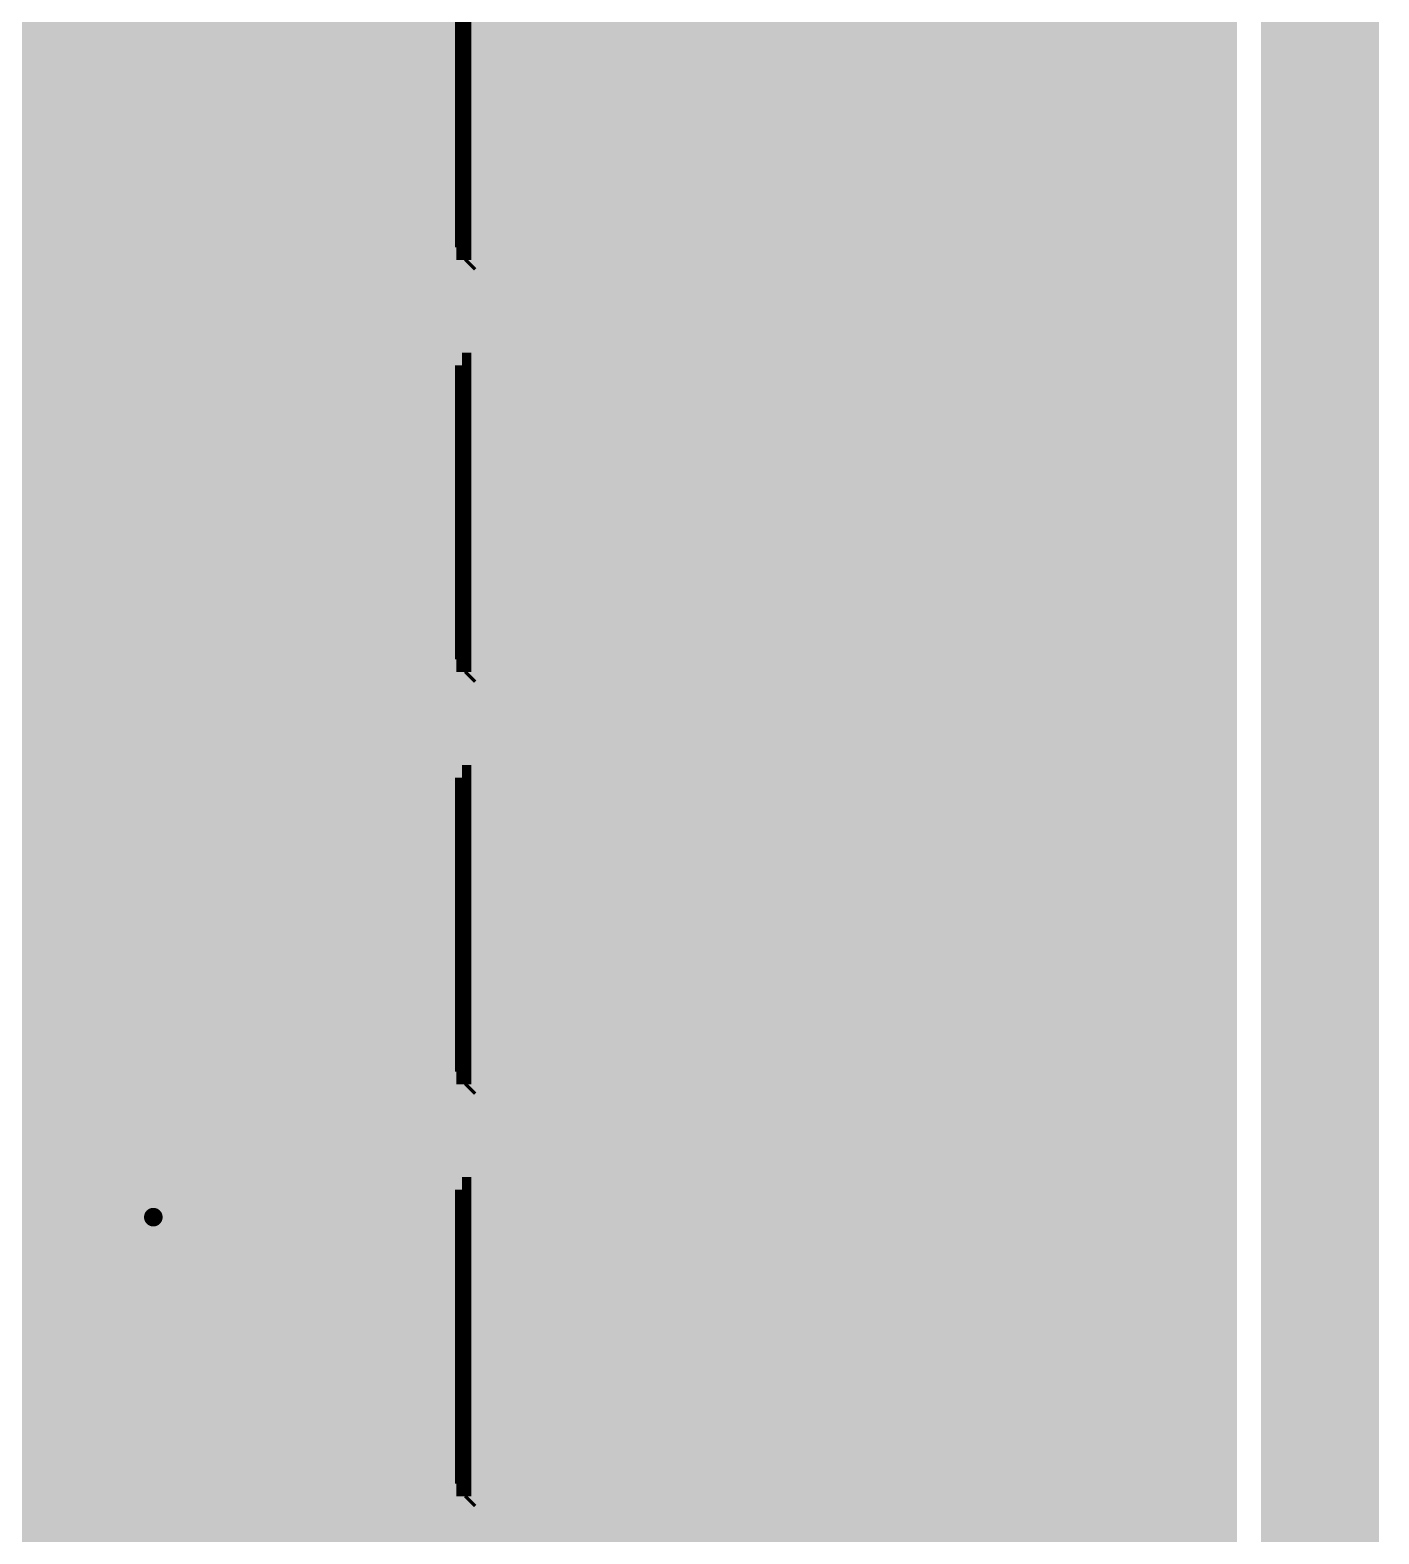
# Model space of a CAD drawing. Extents: x -1 to 119, y -42 to 51.
# Drawn here: x 104.08 to 118.63, y 14.36 to 30.58 of the extents above; entities that cross this region are included whole.
import ezdxf

# ---------------------------------------------------------------- set-up
doc = ezdxf.new("R2010")
doc.units = 0
doc.header["$MEASUREMENT"] = 0
doc.layers.get('0').update_dxf_attribs({"linetype": 'CONTINUOUS'})
for name, color, linetype in [('22-304-0_BOT', 7, 'CONTINUOUS'), ('22-304-0_DRD', 7, 'CONTINUOUS'), ('22-304-0_GND', 6, 'CONTINUOUS'), ('22-304-0_IN1', 4, 'CONTINUOUS'), ('22-304-0_SMT', 5, 'CONTINUOUS'), ('22-304-0_SPT', 10, 'CONTINUOUS'), ('22-304-0_SST', 14, 'CONTINUOUS'), ('22-304-0_TOP', 9, 'CONTINUOUS'), ('THRUHOLE_TAP', 11, 'CONTINUOUS')]:
    doc.layers.add(name, color=color, linetype=linetype)

# ---------------------------------------------------------------- blocks, each defined once
blk = doc.blocks.new('ROUND_60')
at = {"const_width": 0.35052}
blk.add_lwpolyline([(-0.17526, 0, 1), (0.17526, 0, 1)], format="xyb", close=True, dxfattribs=at)
blk = doc.blocks.new('ROUND_81')
at = {"const_width": 0.0635}
blk.add_lwpolyline([(-0.03175, 0, 1), (0.03175, 0, 1)], format="xyb", close=True, dxfattribs=at)
blk = doc.blocks.new('RECTANGLE_2')
blk.add_solid([(0.4826, 0.4064), (0.4826, -0.4064), (-0.4826, 0.4064), (-0.4826, -0.4064)])
blk = doc.blocks.new('RECTANGLE_33')
blk.add_solid([(1.0795, 1.3716), (1.0795, -1.3716), (-1.0795, 1.3716), (-1.0795, -1.3716)])
blk = doc.blocks.new('RECTANGLE_35')
blk.add_solid([(0.44958, 0.65024), (0.44958, -0.65024), (-0.44958, 0.65024), (-0.44958, -0.65024)])
blk = doc.blocks.new('ROUND_87')
at = {"const_width": 0.10033}
blk.add_lwpolyline([(-0.050164, 0, 1), (0.050164, 0, 1)], format="xyb", close=True, dxfattribs=at)

msp = doc.modelspace()

# ---------------------------------------------------------------- linework, layer by layer
at = {"layer": '22-304-0_BOT', "const_width": 0.254}
for points in [[(116.967, 49.022), (116.967, 1.016), (1.016, 1.016)], [(116.9162, 49.022), (116.9162, 1.016)], [(116.6876, 43.9674), (116.6876, 6.02996)], [(116.459, 43.3578), (116.459, 6.6421)], [(116.2304, 42.94378), (116.2304, 7.05612)], [(116.0018, 42.6212), (116.0018, 7.37616)], [(115.7732, 42.35958), (115.7732, 7.64032)], [(115.5446, 42.1386), (115.5446, 7.8613)], [(115.316, 41.95064), (115.316, 8.04926)], [(115.0874, 41.78808), (115.0874, 8.20928)], [(114.8588, 41.65092), (114.8588, 8.34644)], [(114.4016, 41.43502), (114.4016, 8.56234)], [(114.6302, 41.53408), (114.6302, 8.46328)], [(113.7158, 41.2369), (113.7158, 8.76046)], [(113.9444, 41.2877), (113.9444, 8.70966)], [(114.173, 41.35374), (114.173, 8.64362)], [(104.3432, 37.86886), (104.3432, 1.016)], [(104.5718, 37.64026), (104.5718, 1.016)], [(104.8004, 37.41166), (104.8004, 1.016)], [(105.029, 37.18306), (105.029, 1.016)], [(105.2576, 36.95446), (105.2576, 1.016)], [(113.4872, 36.9697), (113.4872, 8.79856)], [(105.4862, 34.21634), (105.4862, 1.016)], [(105.7148, 33.95726), (105.7148, 1.016)], [(105.9434, 33.72866), (105.9434, 1.016)], [(106.172, 33.50006), (106.172, 1.016)], [(110.9726, 33.4518), (110.9726, 8.24738)], [(111.2012, 33.4518), (111.2012, 8.37946)], [(111.4298, 33.4518), (111.4298, 8.49122)], [(113.2586, 33.4518), (113.2586, 8.81888)], [(111.6584, 33.30956), (111.6584, 8.5852)], [(106.4006, 33.23336), (106.4006, 1.016)], [(110.744, 33.24606), (110.744, 8.09498)], [(111.887, 33.147), (111.887, 8.66394)], [(113.03, 33.22574), (113.03, 8.82904)], [(106.6292, 33.0454), (106.6292, 1.016)], [(110.5154, 33.02254), (110.5154, 7.91464)], [(112.1156, 33.0581), (112.1156, 8.7249)], [(112.3442, 33.02254), (112.3442, 8.77316)], [(112.5728, 33.03524), (112.5728, 8.80364)], [(112.8014, 33.09874), (112.8014, 8.82396)], [(106.8578, 32.91332), (106.8578, 1.016)], [(107.0864, 32.8803), (107.0864, 1.016)], [(107.315, 32.8803), (107.315, 1.016)], [(107.5436, 32.8803), (107.5436, 1.016)], [(107.7722, 32.8803), (107.7722, 1.016)], [(108.0008, 32.8803), (108.0008, 1.016)], [(108.2294, 32.8803), (108.2294, 1.016)], [(108.458, 32.8803), (108.458, 1.016)], [(108.6866, 32.8803), (108.6866, 1.016)], [(108.9152, 32.8803), (108.9152, 1.016)], [(109.1438, 32.8803), (109.1438, 1.016)], [(109.3724, 32.8803), (109.3724, 6.22808)], [(109.601, 32.8803), (109.601, 6.76402)], [(109.8296, 32.8803), (109.8296, 7.14756)], [(110.0582, 32.8803), (110.0582, 7.45236)], [(110.2868, 32.9057), (110.2868, 7.70128)], [(104.1146, 32.03194), (104.1146, 1.016)], [(116.967, 30.5054), (102.48138, 30.5054)], [(116.967, 30.2768), (74.88936, 30.2768)], [(116.967, 30.0482), (75.11796, 30.0482)], [(116.967, 29.8196), (93.22308, 29.8196)], [(116.967, 29.591), (93.59392, 29.591)], [(116.967, 29.3624), (93.8022, 29.3624)], [(116.967, 29.1338), (93.93428, 29.1338)], [(116.967, 28.9052), (94.01556, 28.9052)], [(116.967, 28.6766), (94.05112, 28.6766)], [(116.967, 28.448), (94.04858, 28.448)], [(116.967, 28.2194), (94.00794, 28.2194)], [(116.967, 27.9908), (93.92158, 27.9908)], [(116.967, 27.7622), (93.78188, 27.7622)], [(116.967, 27.5336), (93.56344, 27.5336)], [(116.967, 27.305), (93.15704, 27.305)], [(116.967, 27.0764), (93.56344, 27.0764)], [(116.967, 26.8478), (93.78188, 26.8478)], [(116.967, 26.6192), (93.92158, 26.6192)], [(116.967, 26.3906), (94.00794, 26.3906)], [(116.967, 26.162), (94.04858, 26.162)], [(116.967, 25.9334), (94.05112, 25.9334)], [(116.967, 25.7048), (94.01556, 25.7048)], [(116.967, 25.4762), (93.93428, 25.4762)], [(116.967, 25.2476), (93.8022, 25.2476)], [(116.967, 25.019), (93.59392, 25.019)], [(116.967, 24.7904), (93.22308, 24.7904)], [(116.967, 24.5618), (93.53042, 24.5618)], [(116.967, 24.3332), (93.7641, 24.3332)], [(116.967, 24.1046), (93.90888, 24.1046)], [(116.967, 23.876), (94.00032, 23.876)], [(116.967, 23.6474), (94.04604, 23.6474)], [(116.967, 23.4188), (94.05366, 23.4188)], [(116.967, 23.1902), (94.02064, 23.1902)], [(116.967, 22.9616), (93.94444, 22.9616)], [(116.967, 22.733), (93.81998, 22.733)], [(116.967, 22.5044), (93.62186, 22.5044)], [(116.967, 22.2758), (93.2815, 22.2758)], [(116.967, 22.0472), (90.0176, 22.0472)], [(116.967, 21.8186), (89.789, 21.8186)], [(116.967, 21.59), (89.5604, 21.59)], [(116.967, 21.3614), (89.3318, 21.3614)], [(116.967, 21.1328), (89.1032, 21.1328)], [(116.967, 20.9042), (88.8746, 20.9042)], [(116.967, 20.6756), (88.646, 20.6756)], [(116.967, 20.447), (88.4174, 20.447)], [(116.967, 20.2184), (88.1888, 20.2184)], [(116.967, 19.9898), (87.97036, 19.9898)], [(116.967, 19.7612), (87.76208, 19.7612)], [(116.967, 19.5326), (81.4832, 19.5326)], [(116.967, 19.304), (81.4832, 19.304)], [(116.967, 19.0754), (81.4832, 19.0754)], [(116.967, 18.8468), (81.4832, 18.8468)], [(116.967, 18.6182), (81.4832, 18.6182)], [(116.967, 18.3896), (86.15172, 18.3896)], [(116.967, 18.161), (86.41588, 18.161)], [(116.967, 17.9324), (86.51494, 17.9324)], [(116.967, 17.7038), (86.52764, 17.7038)], [(116.967, 17.4752), (86.4997, 17.4752)], [(116.967, 17.2466), (86.4997, 17.2466)], [(116.967, 17.018), (101.53142, 17.018)], [(116.967, 16.7894), (101.84892, 16.7894)], [(116.967, 16.5608), (102.03942, 16.5608)], [(116.967, 16.3322), (102.15626, 16.3322)], [(116.967, 16.1036), (102.22738, 16.1036)], [(116.967, 15.875), (102.25278, 15.875)], [(116.967, 15.6464), (102.24008, 15.6464)], [(116.967, 15.4178), (102.18674, 15.4178)], [(116.967, 15.1892), (102.08768, 15.1892)], [(116.967, 14.9606), (101.92766, 14.9606)], [(116.967, 14.732), (101.66858, 14.732)], [(116.967, 14.5034), (86.51494, 14.5034)], [(116.967, 14.2748), (86.4997, 14.2748)]]:
    msp.add_lwpolyline(points, dxfattribs=at)
at = {"layer": '22-304-0_DRD'}
for points, const_width in [([(117.99062, 0), (0, 0), (0, 50.06086), (117.99062, 50.06086), (117.99062, 0)], 1.27), ([(104.775, 18.415), (104.775, 17.145)], 0.254), ([(106.045, 18.415), (104.775, 18.415)], 0.254), ([(106.045, 18.415), (104.775, 17.145)], 0.254), ([(106.045, 17.145), (104.775, 18.415)], 0.254), ([(106.045, 17.145), (106.045, 18.415)], 0.254), ([(104.775, 17.145), (106.045, 17.145)], 0.254)]:
    msp.add_lwpolyline(points, dxfattribs=dict(at, const_width=const_width))
at = {"layer": '22-304-0_GND', "const_width": 1.27}
msp.add_lwpolyline([(117.99062, 0), (0, 0), (0, 50.06086), (117.99062, 50.06086), (117.99062, 0)], dxfattribs=at)
at = {"layer": '22-304-0_IN1'}
for points, const_width in [([(115.2652, 49.022), (115.2652, 1.27)], 0.254), ([(115.4938, 49.022), (115.4938, 1.27)], 0.254), ([(115.7224, 49.022), (115.7224, 1.27)], 0.254), ([(115.951, 49.022), (115.951, 1.27)], 0.254), ([(116.1796, 49.022), (116.1796, 1.27)], 0.254), ([(116.4082, 49.022), (116.4082, 1.27)], 0.254), ([(116.6368, 49.022), (116.6368, 1.27)], 0.254), ([(116.8654, 49.022), (116.8654, 1.27)], 0.254), ([(116.967, 49.022), (116.967, 1.27)], 0.254), ([(115.0366, 44.577), (115.0366, 5.42036)], 0.254), ([(114.808, 43.96994), (114.808, 6.02742)], 0.254), ([(114.5794, 43.64482), (114.5794, 6.35254)], 0.254), ([(114.3508, 43.41622), (114.3508, 6.58114)], 0.254), ([(114.1222, 43.24858), (114.1222, 6.75132)], 0.254), ([(113.665, 43.0276), (113.665, 6.96976)], 0.254), ([(113.8936, 43.12158), (113.8936, 6.87832)], 0.254), ([(106.1212, 39.8399), (106.1212, 30.4038)], 0.254), ([(105.664, 39.70782), (105.664, 30.4038)], 0.254), ([(105.8926, 39.72814), (105.8926, 30.4038)], 0.254), ([(110.236, 39.243), (110.871, 38.608), (110.871, 34.29), (106.553, 29.972), (100.076, 29.972), (99.441, 30.607), (85.979, 30.607), (74.168, 18.796), (66.802, 18.796), (65.278, 20.32), (56.261, 20.32), (55.372, 19.431), (54.356, 19.431), (53.467, 20.32), (34.798, 20.32), (31.75, 17.272), (23.114, 17.272), (20.447, 19.939)], 0.2032), ([(105.4354, 35.39744), (105.4354, 30.4038)], 0.254), ([(104.521, 34.93008), (104.521, 30.4038)], 0.254), ([(104.9782, 34.90976), (104.9782, 30.4038)], 0.254), ([(105.2068, 35.03422), (105.2068, 30.4038)], 0.254), ([(104.7496, 34.87928), (104.7496, 30.4038)], 0.254), ([(110.4392, 34.4678), (106.37266, 30.4038)], 0.254), ([(111.1758, 33.9852), (106.86288, 29.67228)], 0.254), ([(111.1504, 33.95726), (111.1504, 5.95122)], 0.254), ([(113.4364, 33.81502), (113.4364, 7.03326)], 0.254), ([(110.9218, 33.72866), (110.9218, 5.10286)], 0.254), ([(111.379, 33.73628), (111.379, 6.30428)], 0.254), ([(110.6932, 33.50006), (110.6932, 1.27)], 0.254), ([(106.3498, 33.30702), (106.3498, 30.4038)], 0.254), ([(111.6076, 33.36036), (111.6076, 6.54558)], 0.254), ([(113.2078, 33.3883), (113.2078, 7.06882)], 0.254), ([(110.4646, 33.27146), (110.4646, 1.27)], 0.254), ([(111.8362, 33.17748), (111.8362, 6.72338)], 0.254), ([(112.9792, 33.19272), (112.9792, 7.07898)], 0.254), ([(106.5784, 33.07588), (106.5784, 30.607)], 0.254), ([(110.236, 33.04286), (110.236, 1.27)], 0.254), ([(112.0648, 33.07334), (112.0648, 6.858)], 0.254), ([(112.2934, 33.02508), (112.2934, 6.95706)], 0.254), ([(112.522, 33.02762), (112.522, 7.0231)], 0.254), ([(112.7506, 33.08096), (112.7506, 7.06374)], 0.254), ([(110.0074, 32.81426), (110.0074, 1.27)], 0.254), ([(109.7788, 32.58566), (109.7788, 1.27)], 0.254), ([(104.2924, 32.34944), (104.2924, 30.4038)], 0.254), ([(109.5502, 32.35706), (109.5502, 1.27)], 0.254), ([(104.0638, 31.98622), (104.0638, 30.4038)], 0.254), ([(109.3216, 32.12846), (109.3216, 1.27)], 0.254), ([(109.093, 31.89986), (109.093, 1.27)], 0.254), ([(108.8644, 31.67126), (108.8644, 1.27)], 0.254), ([(108.6358, 31.44266), (108.6358, 1.27)], 0.254), ([(108.4072, 31.21406), (108.4072, 1.27)], 0.254), ([(108.1786, 30.98546), (108.1786, 1.27)], 0.254), ([(107.95, 30.75686), (107.95, 1.27)], 0.254), ([(106.49966, 30.5308), (100.1268, 30.5308)], 0.254), ([(116.967, 30.5308), (107.7214, 30.5308)], 0.254), ([(107.7214, 30.52826), (107.7214, 1.27)], 0.254), ([(106.37266, 30.4038), (100.2538, 30.4038)], 0.254), ([(116.967, 30.3022), (107.4928, 30.3022)], 0.254), ([(107.4928, 30.29966), (107.4928, 1.27)], 0.254), ([(116.967, 30.0736), (107.2642, 30.0736)], 0.254), ([(107.2642, 30.07106), (107.2642, 1.27)], 0.254), ([(116.967, 29.845), (107.0356, 29.845)], 0.254), ([(107.0356, 29.84246), (107.0356, 1.27)], 0.254), ([(116.967, 29.6164), (106.79684, 29.6164)], 0.254), ([(106.807, 29.62148), (106.807, 1.27)], 0.254), ([(106.553, 29.5402), (100.076, 29.5402)], 0.254), ([(104.0638, 29.5402), (104.0638, 13.94206)], 0.254), ([(104.2924, 29.5402), (104.2924, 13.75664)], 0.254), ([(104.521, 29.5402), (104.521, 1.27)], 0.254), ([(104.7496, 29.5402), (104.7496, 17.94002)], 0.254), ([(104.9782, 29.5402), (104.9782, 18.30578)], 0.254), ([(105.2068, 29.5402), (105.2068, 18.4277)], 0.254), ([(105.4354, 29.5402), (105.4354, 18.45818)], 0.254), ([(105.664, 29.5402), (105.664, 18.40992)], 0.254), ([(105.8926, 29.5402), (105.8926, 18.25752)], 0.254), ([(106.1212, 29.5402), (106.1212, 1.27)], 0.254), ([(106.3498, 29.5402), (106.3498, 1.27)], 0.254), ([(106.5784, 29.5402), (106.5784, 1.27)], 0.254), ([(116.967, 29.3878), (93.78188, 29.3878)], 0.254), ([(116.967, 29.1592), (93.92158, 29.1592)], 0.254), ([(116.967, 28.9306), (94.00794, 28.9306)], 0.254), ([(116.967, 28.702), (94.04858, 28.702)], 0.254), ([(116.967, 28.4734), (94.05112, 28.4734)], 0.254), ([(116.967, 28.2448), (94.01556, 28.2448)], 0.254), ([(116.967, 28.0162), (93.93428, 28.0162)], 0.254), ([(116.967, 27.7876), (93.8022, 27.7876)], 0.254), ([(116.967, 27.559), (93.59392, 27.559)], 0.254), ([(116.967, 27.3304), (93.22308, 27.3304)], 0.254), ([(116.967, 27.1018), (93.53042, 27.1018)], 0.254), ([(116.967, 26.8732), (93.7641, 26.8732)], 0.254), ([(116.967, 26.6446), (93.90888, 26.6446)], 0.254), ([(116.967, 26.416), (94.00032, 26.416)], 0.254), ([(116.967, 26.1874), (94.04604, 26.1874)], 0.254), ([(116.967, 25.9588), (94.05366, 25.9588)], 0.254), ([(116.967, 25.7302), (94.02064, 25.7302)], 0.254), ([(116.967, 25.5016), (93.94444, 25.5016)], 0.254), ([(116.967, 25.273), (93.81998, 25.273)], 0.254), ([(116.967, 25.0444), (93.62186, 25.0444)], 0.254), ([(116.967, 24.8158), (93.2815, 24.8158)], 0.254), ([(116.967, 24.5872), (93.4974, 24.5872)], 0.254), ([(116.967, 24.3586), (93.74124, 24.3586)], 0.254), ([(116.967, 24.13), (93.89618, 24.13)], 0.254), ([(116.967, 23.9014), (93.9927, 23.9014)], 0.254), ([(116.967, 23.6728), (94.0435, 23.6728)], 0.254), ([(116.967, 23.4442), (94.05366, 23.4442)], 0.254), ([(116.967, 23.2156), (103.41102, 23.2156)], 0.254), ([(116.967, 22.987), (103.56342, 22.987)], 0.254), ([(116.967, 22.7584), (103.5812, 22.7584)], 0.254), ([(116.967, 22.5298), (103.5812, 22.5298)], 0.254), ([(116.967, 22.3012), (103.5812, 22.3012)], 0.254), ([(116.967, 22.0726), (103.5812, 22.0726)], 0.254), ([(116.967, 21.844), (103.5812, 21.844)], 0.254), ([(116.967, 21.6154), (103.5812, 21.6154)], 0.254), ([(116.967, 21.3868), (103.5812, 21.3868)], 0.254), ([(116.967, 21.1582), (103.5812, 21.1582)], 0.254), ([(116.967, 20.9296), (103.5812, 20.9296)], 0.254), ([(116.967, 20.701), (103.5812, 20.701)], 0.254), ([(116.967, 20.4724), (103.5812, 20.4724)], 0.254), ([(116.967, 20.2438), (103.5812, 20.2438)], 0.254), ([(116.967, 20.0152), (103.5812, 20.0152)], 0.254), ([(116.967, 19.7866), (103.5812, 19.7866)], 0.254), ([(116.967, 19.558), (103.5812, 19.558)], 0.254), ([(116.967, 19.3294), (103.5812, 19.3294)], 0.254), ([(116.967, 19.1008), (103.5812, 19.1008)], 0.254), ([(116.967, 18.8722), (103.5812, 18.8722)], 0.254), ([(116.967, 18.6436), (103.5812, 18.6436)], 0.254), ([(105.16616, 18.415), (103.5812, 18.415)], 0.254), ([(116.967, 18.415), (105.6513, 18.415)], 0.254), ([(104.8639, 18.1864), (103.5812, 18.1864)], 0.254), ([(116.967, 18.1864), (105.95356, 18.1864)], 0.254), ([(104.75214, 17.9578), (103.5812, 17.9578)], 0.254), ([(116.967, 17.9578), (106.06532, 17.9578)], 0.254), ([(104.73182, 17.7292), (103.5812, 17.7292)], 0.254), ([(116.967, 17.7292), (106.08818, 17.7292)], 0.254), ([(104.7496, 17.61744), (104.7496, 1.27)], 0.254), ([(104.79024, 17.5006), (103.5812, 17.5006)], 0.254), ([(116.967, 17.5006), (106.02976, 17.5006)], 0.254), ([(104.95788, 17.272), (103.5812, 17.272)], 0.254), ([(104.9782, 17.25422), (104.9782, 1.27)], 0.254), ([(116.967, 17.272), (105.86212, 17.272)], 0.254), ([(105.8926, 17.29994), (105.8926, 1.27)], 0.254), ([(105.2068, 17.12976), (105.2068, 1.27)], 0.254), ([(105.4354, 17.09928), (105.4354, 1.27)], 0.254), ([(105.664, 17.15008), (105.664, 1.27)], 0.254), ([(116.967, 17.0434), (103.5812, 17.0434)], 0.254), ([(116.967, 16.8148), (103.5812, 16.8148)], 0.254), ([(116.967, 16.5862), (103.5812, 16.5862)], 0.254), ([(116.967, 16.3576), (103.5812, 16.3576)], 0.254), ([(116.967, 16.129), (103.5812, 16.129)], 0.254), ([(116.967, 15.9004), (103.5812, 15.9004)], 0.254), ([(116.967, 15.6718), (103.5812, 15.6718)], 0.254), ([(116.967, 15.4432), (103.5812, 15.4432)], 0.254), ([(116.967, 15.2146), (103.5812, 15.2146)], 0.254), ([(116.967, 14.986), (103.5812, 14.986)], 0.254), ([(116.967, 14.7574), (103.5812, 14.7574)], 0.254), ([(116.967, 14.5288), (103.5812, 14.5288)], 0.254), ([(116.967, 14.3002), (103.5812, 14.3002)], 0.254)]:
    msp.add_lwpolyline(points, dxfattribs=dict(at, const_width=const_width))
at = {"layer": '22-304-0_IN1', "const_width": 0.254}
for points in [[(106.553, 29.5402, 0.1989115), (106.85833, 29.66667)], [(106.553, 29.5402, 0.1989115), (106.85833, 29.66667)], [(105.41, 18.46072, 0.4142136), (104.72928, 17.78)], [(106.09072, 17.78, 0.4142136), (105.41, 18.46072)], [(104.72928, 17.78, 0.4142136), (105.41, 17.09928)], [(105.41, 17.09928, 0.4142136), (106.09072, 17.78)]]:
    msp.add_lwpolyline(points, format="xyb", dxfattribs=at)
at = {"layer": '22-304-0_SST'}
for points, const_width in [([(110.20044, 27.84856), (114.554, 27.84602), (116.1923, 27.84602), (116.1923, 31.84398), (109.0676, 31.8516), (108.6104, 31.3944), (108.6104, 28.194), (109.0422, 27.8384), (110.20044, 27.84856)], 0.1524), ([(111.5822, 27.8892), (111.5822, 31.8262)], 0.1524), ([(108.839, 31.5722), (108.839, 28.067)], 0.1524), ([(108.6612, 31.3944), (108.6612, 28.194), (108.8136, 28.067), (108.8644, 27.9908), (108.9152, 27.94)], 0.1524), ([(108.7628, 31.496), (108.7628, 28.11018)], 0.1524), ([(108.09478, 30.12948), (108.26242, 30.19044), (108.26242, 30.54604), (108.09478, 30.60446), (107.9246, 30.60446), (107.75442, 30.54604), (107.75442, 30.19044), (107.58678, 30.12948), (107.4166, 30.12948), (107.24642, 30.19044), (107.24642, 30.54604), (107.4166, 30.60446)], 0.1524), ([(108.839, 30.64764), (108.6612, 30.64764)], 0.1524), ([(108.839, 30.51048), (108.6612, 30.51048)], 0.1524), ([(108.839, 30.37332), (108.6612, 30.37332)], 0.1524), ([(102.6414, 26.289), (102.6414, 30.099), (105.664, 30.099), (105.664, 25.7556), (103.1748, 25.7556), (102.6414, 26.289)], 0.20066), ([(108.839, 30.23616), (108.6612, 30.23616)], 0.1524), ([(108.839, 30.099), (108.6612, 30.099)], 0.1524), ([(108.839, 29.96184), (108.6612, 29.96184)], 0.1524), ([(108.839, 29.82468), (108.6612, 29.82468)], 0.1524), ([(107.24642, 29.41066), (107.24642, 29.64688)], 0.1524), ([(107.24642, 29.53004), (108.26242, 29.53004), (108.09478, 29.64688)], 0.1524), ([(108.839, 29.68752), (108.6612, 29.68752)], 0.1524), ([(108.839, 29.55036), (108.6612, 29.55036)], 0.1524), ([(107.02544, 28.87726), (106.17962, 28.87726), (106.00944, 28.93822), (106.00944, 29.29382), (106.17962, 29.35224), (107.02544, 29.35224)], 0.1524), ([(108.839, 29.4132), (108.6612, 29.4132)], 0.1524), ([(108.839, 29.27604), (108.6612, 29.27604)], 0.1524), ([(108.839, 29.13888), (108.6612, 29.13888)], 0.1524), ([(108.839, 29.00172), (108.6612, 29.00172)], 0.1524), ([(108.839, 28.86456), (108.6612, 28.86456)], 0.1524), ([(108.839, 28.7274), (108.6612, 28.7274)], 0.1524), ([(108.839, 28.59024), (108.6612, 28.59024)], 0.1524), ([(106.00944, 28.15844), (106.00944, 28.39466)], 0.1524), ([(106.00944, 28.27782), (107.02544, 28.27782), (106.85526, 28.39466)], 0.1524), ([(108.839, 28.45308), (108.6612, 28.45308)], 0.1524), ([(108.839, 28.31592), (108.6612, 28.31592)], 0.1524), ([(109.2962, 28.31084), (109.2962, 28.02382)], 0.1524), ([(108.839, 28.17876), (108.67898, 28.17876)], 0.1524), ([(109.47146, 28.25496), (109.22, 28.25496)], 0.1524), ([(109.43336, 28.29306), (109.43336, 28.0416)], 0.1524), ([(108.839, 28.067), (108.8136, 28.0416)], 0.1524), ([(108.8136, 28.0416), (108.9152, 27.94)], 0.1524), ([(109.48924, 28.1178), (109.20222, 28.1178)], 0.1524), ([(106.51744, 27.37866), (106.68762, 27.32024), (106.85526, 27.32024), (107.02544, 27.37866), (107.02544, 27.73426), (106.85526, 27.79522), (106.68762, 27.79522), (106.51744, 27.73426), (106.51744, 27.37866), (106.34726, 27.32024), (106.17962, 27.32024), (106.00944, 27.37866), (106.00944, 27.73426), (106.17962, 27.79522), (106.34726, 27.79522), (106.51744, 27.73426)], 0.1524), ([(110.20044, 23.40356), (114.554, 23.40102), (116.1923, 23.40102), (116.1923, 27.39898), (109.0676, 27.4066), (108.6104, 26.9494), (108.6104, 23.749), (109.0422, 23.3934), (110.20044, 23.40356)], 0.1524), ([(111.5822, 23.4442), (111.5822, 27.3812)], 0.1524), ([(108.839, 27.1272), (108.6612, 26.9494)], 0.1524), ([(108.839, 27.0256), (108.7374, 27.0256)], 0.1524), ([(108.7628, 27.051), (108.7628, 23.66518)], 0.1524), ([(108.839, 27.1272), (108.839, 23.622)], 0.1524), ([(108.13542, 26.47188), (108.13542, 26.94686)], 0.1524), ([(108.6612, 26.9494), (108.6612, 23.749), (108.8136, 23.622), (108.8644, 23.5458), (108.9152, 23.495)], 0.1524), ([(108.839, 26.88844), (108.6612, 26.88844)], 0.1524), ([(107.11942, 26.71064), (108.13542, 26.71064)], 0.1524), ([(108.839, 26.75128), (108.6612, 26.75128)], 0.1524), ([(108.839, 26.61412), (108.6612, 26.61412)], 0.1524), ([(108.839, 26.47696), (108.6612, 26.47696)], 0.1524), ([(108.839, 26.3398), (108.6612, 26.3398)], 0.1524), ([(108.839, 26.20264), (108.6612, 26.20264)], 0.1524), ([(108.13542, 25.63368), (107.7976, 25.63368), (107.11942, 25.87244), (107.7976, 26.10866), (108.13542, 26.10866)], 0.1524), ([(108.839, 26.06548), (108.6612, 26.06548)], 0.1524), ([(108.839, 25.92832), (108.6612, 25.92832)], 0.1524), ([(108.839, 25.79116), (108.6612, 25.79116)], 0.1524), ([(108.839, 25.654), (108.6612, 25.654)], 0.1524), ([(106.1974, 25.45334), (106.1974, 25.09774), (106.36758, 24.97836), (106.53776, 24.97836), (106.7054, 25.09774), (106.7054, 25.45334), (105.6894, 25.45334)], 0.1524), ([(108.839, 25.51684), (108.6612, 25.51684)], 0.1524), ([(107.96778, 24.79548), (108.13542, 24.85644), (108.13542, 25.21204), (107.96778, 25.27046), (107.7976, 25.27046), (107.62742, 25.21204), (107.62742, 24.85644), (107.45978, 24.79548), (107.2896, 24.79548), (107.11942, 24.85644), (107.11942, 25.21204), (107.2896, 25.27046)], 0.1524), ([(108.839, 25.37968), (108.6612, 25.37968)], 0.1524), ([(108.839, 25.24252), (108.6612, 25.24252)], 0.1524), ([(106.1974, 25.15616), (105.6894, 24.97836)], 0.1524), ([(108.839, 25.10536), (108.6612, 25.10536)], 0.1524), ([(108.839, 24.9682), (108.6612, 24.9682)], 0.1524), ([(108.839, 24.83104), (108.6612, 24.83104)], 0.1524), ([(106.1974, 24.55672), (106.1974, 24.20112), (106.02976, 24.14016), (105.85958, 24.14016), (105.6894, 24.20112), (105.6894, 24.55672), (105.85958, 24.61514), (106.02976, 24.61514), (106.7054, 24.37892)], 0.1524), ([(108.839, 24.69388), (108.6612, 24.69388)], 0.1524), ([(107.11942, 23.95728), (107.11942, 24.43226), (107.7976, 23.95728), (107.96778, 23.95728), (108.13542, 24.01824), (108.13542, 24.37384), (107.96778, 24.43226)], 0.1524), ([(108.839, 24.55672), (108.6612, 24.55672)], 0.1524), ([(108.839, 24.41956), (108.6612, 24.41956)], 0.1524), ([(108.839, 24.2824), (108.6612, 24.2824)], 0.1524), ([(108.839, 24.14524), (108.6612, 24.14524)], 0.1524), ([(108.839, 24.00808), (108.6612, 24.00808)], 0.1524), ([(106.1974, 23.36292), (106.1974, 23.71852), (106.36758, 23.77694), (106.53776, 23.77694), (106.7054, 23.71852), (106.7054, 23.36292), (106.53776, 23.30196), (106.36758, 23.30196), (105.6894, 23.54072)], 0.1524), ([(108.839, 23.87092), (108.6612, 23.87092)], 0.1524), ([(109.47146, 23.80996), (109.22, 23.80996)], 0.1524), ([(109.2962, 23.86584), (109.2962, 23.57882)], 0.1524), ([(109.43336, 23.84806), (109.43336, 23.5966)], 0.1524), ([(108.839, 23.73376), (108.67898, 23.73376)], 0.1524), ([(108.839, 23.622), (108.8136, 23.5966)], 0.1524), ([(109.48924, 23.6728), (109.20222, 23.6728)], 0.1524), ([(108.8136, 23.5966), (108.9152, 23.495)], 0.1524), ([(104.3305, 20.1295), (104.3305, 23.0505), (102.6922, 23.0505), (102.6922, 20.1295), (104.3305, 20.1295)], 0.1524), ([(105.2195, 23.0505), (105.2195, 20.1295), (106.8578, 20.1295), (106.8578, 23.0505), (105.2195, 23.0505)], 0.1524), ([(110.20044, 18.95856), (114.554, 18.95602), (116.1923, 18.95602), (116.1923, 22.95398), (109.0676, 22.9616), (108.6104, 22.5044), (108.6104, 19.304), (109.0422, 18.9484), (110.20044, 18.95856)], 0.1524), ([(111.5822, 18.9992), (111.5822, 22.9362)], 0.1524), ([(108.839, 22.6822), (108.6612, 22.5044)], 0.1524), ([(108.839, 22.6822), (108.839, 19.177)], 0.1524), ([(108.26242, 22.15388), (108.26242, 22.62886)], 0.1524), ([(108.6612, 22.5044), (108.6612, 19.304), (108.8136, 19.177), (108.8644, 19.1008), (108.9152, 19.05)], 0.1524), ([(108.839, 22.5806), (108.7374, 22.5806)], 0.1524), ([(108.7628, 22.606), (108.7628, 19.22018)], 0.1524), ([(107.24642, 22.39264), (108.26242, 22.39264)], 0.1524), ([(108.839, 22.44344), (108.6612, 22.44344)], 0.1524), ([(108.839, 22.30628), (108.6612, 22.30628)], 0.1524), ([(108.839, 22.16912), (108.6612, 22.16912)], 0.1524), ([(108.839, 22.03196), (108.6612, 22.03196)], 0.1524), ([(108.839, 21.8948), (108.6612, 21.8948)], 0.1524), ([(108.26242, 21.31568), (107.9246, 21.31568), (107.24642, 21.55444), (107.9246, 21.79066), (108.26242, 21.79066)], 0.1524), ([(108.839, 21.75764), (108.6612, 21.75764)], 0.1524), ([(108.839, 21.62048), (108.6612, 21.62048)], 0.1524), ([(108.839, 21.48332), (108.6612, 21.48332)], 0.1524), ([(108.839, 21.34616), (108.6612, 21.34616)], 0.1524), ([(108.839, 21.209), (108.6612, 21.209)], 0.1524), ([(108.839, 21.07184), (108.6612, 21.07184)], 0.1524), ([(108.09478, 20.47748), (108.26242, 20.53844), (108.26242, 20.89404), (108.09478, 20.95246), (107.9246, 20.95246), (107.75442, 20.89404), (107.75442, 20.53844), (107.58678, 20.47748), (107.4166, 20.47748), (107.24642, 20.53844), (107.24642, 20.89404), (107.4166, 20.95246)], 0.1524), ([(108.839, 20.93468), (108.6612, 20.93468)], 0.1524), ([(108.839, 20.79752), (108.6612, 20.79752)], 0.1524), ([(108.839, 20.66036), (108.6612, 20.66036)], 0.1524), ([(108.839, 20.5232), (108.6612, 20.5232)], 0.1524), ([(108.839, 20.38604), (108.6612, 20.38604)], 0.1524), ([(108.839, 20.24888), (108.6612, 20.24888)], 0.1524), ([(107.4166, 20.11426), (107.24642, 19.99488), (107.24642, 19.75866), (107.4166, 19.63928), (107.58678, 19.63928), (107.9246, 19.87804), (108.26242, 19.63928), (108.26242, 20.11426)], 0.1524), ([(108.839, 20.11172), (108.6612, 20.11172)], 0.1524), ([(108.839, 19.97456), (108.6612, 19.97456)], 0.1524), ([(104.21366, 19.23288), (104.56926, 19.23288), (104.68864, 19.40306), (104.68864, 19.5707), (104.56926, 19.74088), (104.21366, 19.74088), (104.21366, 18.72488)], 0.1524), ([(105.11282, 19.23288), (105.46842, 19.23288), (105.52684, 19.0627), (105.52684, 18.89506), (105.46842, 18.72488), (105.11282, 18.72488), (105.05186, 18.89506), (105.05186, 19.0627), (105.29062, 19.74088)], 0.1524), ([(106.30662, 19.23288), (106.36504, 19.40306), (106.36504, 19.5707), (106.30662, 19.74088), (105.95102, 19.74088), (105.89006, 19.5707), (105.89006, 19.40306), (105.95102, 19.23288), (106.30662, 19.23288), (106.36504, 19.0627), (106.36504, 18.89506), (106.30662, 18.72488), (105.95102, 18.72488), (105.89006, 18.89506), (105.89006, 19.0627), (105.95102, 19.23288)], 0.1524), ([(108.839, 19.8374), (108.6612, 19.8374)], 0.1524), ([(108.839, 19.70024), (108.6612, 19.70024)], 0.1524), ([(108.839, 19.56308), (108.6612, 19.56308)], 0.1524), ([(108.839, 19.42592), (108.6612, 19.42592)], 0.1524), ([(109.2962, 19.42084), (109.2962, 19.13382)], 0.1524), ([(109.43336, 19.40306), (109.43336, 19.1516)], 0.1524), ([(104.51084, 19.23288), (104.68864, 18.72488)], 0.1524), ([(108.839, 19.28876), (108.67898, 19.28876)], 0.1524), ([(109.48924, 19.2278), (109.20222, 19.2278)], 0.1524), ([(109.47146, 19.36496), (109.22, 19.36496)], 0.1524), ([(108.839, 19.177), (108.8136, 19.1516)], 0.1524), ([(108.8136, 19.1516), (108.9152, 19.05)], 0.1524), ([(110.20044, 14.51356), (114.554, 14.51102), (116.1923, 14.51102), (116.1923, 18.50898), (109.0676, 18.5166), (108.6104, 18.0594), (108.6104, 14.859), (109.0422, 14.5034), (110.20044, 14.51356)], 0.1524), ([(111.5822, 14.5542), (111.5822, 18.4912)], 0.1524), ([(108.839, 18.2372), (108.6612, 18.0594)], 0.1524), ([(108.839, 18.1356), (108.7374, 18.1356)], 0.1524), ([(108.7628, 18.161), (108.7628, 14.77518)], 0.1524), ([(108.839, 18.2372), (108.839, 14.732)], 0.1524), ([(108.6612, 18.0594), (108.6612, 14.859), (108.8136, 14.732), (108.8644, 14.6558), (108.9152, 14.605)], 0.1524), ([(108.839, 17.99844), (108.6612, 17.99844)], 0.1524), ([(108.839, 17.86128), (108.6612, 17.86128)], 0.1524), ([(108.839, 17.72412), (108.6612, 17.72412)], 0.1524), ([(108.839, 17.58696), (108.6612, 17.58696)], 0.1524), ([(108.839, 17.4498), (108.6612, 17.4498)], 0.1524), ([(106.2355, 14.4145), (106.2355, 17.3355), (104.5972, 17.3355), (104.5972, 14.4145), (106.2355, 14.4145)], 0.1524), ([(108.839, 17.31264), (108.6612, 17.31264)], 0.1524), ([(108.839, 17.17548), (108.6612, 17.17548)], 0.1524), ([(107.11942, 16.97228), (107.11942, 16.61668), (107.28706, 16.4973), (107.45724, 16.4973), (107.62742, 16.61668), (107.62742, 16.97228), (106.61142, 16.97228)], 0.1524), ([(108.839, 17.03832), (108.6612, 17.03832)], 0.1524), ([(108.839, 16.90116), (108.6612, 16.90116)], 0.1524), ([(107.11942, 16.6751), (106.61142, 16.4973)], 0.1524), ([(108.839, 16.764), (108.6612, 16.764)], 0.1524), ([(108.839, 16.62684), (108.6612, 16.62684)], 0.1524), ([(108.839, 16.48968), (108.6612, 16.48968)], 0.1524), ([(108.839, 16.35252), (108.6612, 16.35252)], 0.1524), ([(108.839, 16.21536), (108.6612, 16.21536)], 0.1524), ([(106.61142, 16.0147), (107.62742, 15.6591), (107.62742, 16.13408)], 0.1524), ([(108.839, 16.0782), (108.6612, 16.0782)], 0.1524), ([(108.839, 15.94104), (108.6612, 15.94104)], 0.1524), ([(108.839, 15.80388), (108.6612, 15.80388)], 0.1524), ([(108.839, 15.66672), (108.6612, 15.66672)], 0.1524), ([(108.839, 15.52956), (108.6612, 15.52956)], 0.1524), ([(108.839, 15.3924), (108.6612, 15.3924)], 0.1524), ([(106.61142, 15.11808), (106.77906, 15.23746), (106.94924, 15.29588), (107.28706, 15.29588), (107.45724, 15.23746), (107.62742, 15.11808), (107.62742, 14.9987), (107.45724, 14.88186), (107.28706, 14.8209), (106.94924, 14.8209), (106.77906, 14.88186), (106.61142, 14.9987), (106.61142, 15.11808)], 0.1524), ([(108.839, 15.25524), (108.6612, 15.25524)], 0.1524), ([(108.839, 15.11808), (108.6612, 15.11808)], 0.1524), ([(108.839, 14.98092), (108.6612, 14.98092)], 0.1524), ([(109.47146, 14.91996), (109.22, 14.91996)], 0.1524), ([(109.2962, 14.97584), (109.2962, 14.68882)], 0.1524), ([(109.43336, 14.95806), (109.43336, 14.7066)], 0.1524), ([(108.839, 14.84376), (108.67898, 14.84376)], 0.1524), ([(108.839, 14.732), (108.8136, 14.7066)], 0.1524), ([(108.8136, 14.7066), (108.9152, 14.605)], 0.1524), ([(109.48924, 14.7828), (109.20222, 14.7828)], 0.1524)]:
    msp.add_lwpolyline(points, dxfattribs=dict(at, const_width=const_width))
at = {"layer": '22-304-0_SST', "const_width": 0.1524}
for points in [[(109.347, 28.321, 0.4142136), (109.1946, 28.1686)], [(109.4994, 28.1686, 0.4142136), (109.347, 28.321)], [(109.1946, 28.1686, 0.4142136), (109.347, 28.0162)], [(109.347, 28.0162, 0.4142136), (109.4994, 28.1686)], [(109.347, 23.876, 0.4142136), (109.1946, 23.7236)], [(109.4994, 23.7236, 0.4142136), (109.347, 23.876)], [(109.1946, 23.7236, 0.4142136), (109.347, 23.5712)], [(109.347, 23.5712, 0.4142136), (109.4994, 23.7236)], [(109.347, 19.431, 0.4142136), (109.1946, 19.2786)], [(109.4994, 19.2786, 0.4142136), (109.347, 19.431)], [(109.1946, 19.2786, 0.4142136), (109.347, 19.1262)], [(109.347, 19.1262, 0.4142136), (109.4994, 19.2786)], [(109.347, 14.986, 0.4142136), (109.1946, 14.8336)], [(109.4994, 14.8336, 0.4142136), (109.347, 14.986)], [(109.1946, 14.8336, 0.4142136), (109.347, 14.6812)], [(109.347, 14.6812, 0.4142136), (109.4994, 14.8336)]]:
    msp.add_lwpolyline(points, format="xyb", dxfattribs=at)
at = {"layer": '22-304-0_TOP'}
for points, const_width in [([(114.6048, 29.845), (114.6048, 30.2768), (115.824, 31.496), (115.824, 42.1767), (112.99952, 44.99864)], 1.27), ([(104.775, 38.0238), (104.8258, 38.0238), (106.2736, 36.576), (110.1852, 36.576), (110.1852, 36.5252), (110.1852, 29.845)], 0.635), ([(110.1852, 29.845), (110.1852, 36.5252), (111.76, 38.1), (112.395, 38.1)], 0.635), ([(112.395, 36.10102), (114.046, 36.10102), (114.046, 33.274), (112.522, 31.75), (112.522, 28.0416), (110.1852, 25.7048), (110.1852, 25.4)], 0.381), ([(110.1852, 20.955), (109.855, 20.955), (107.696, 23.114), (107.696, 33.5788), (108.585, 33.5788)], 0.635), ([(114.6048, 29.845), (114.6048, 25.4)], 1.27), ([(114.6048, 25.4), (114.6048, 20.955)], 1.27), ([(104.775, 24.7904), (104.775, 23.5712), (106.045, 22.3012)], 0.635), ([(114.6048, 20.955), (114.6048, 16.51)], 1.27), ([(110.1852, 16.51), (110.109, 16.51), (105.7402, 20.8788), (106.045, 20.8788)], 0.635), ([(105.41, 17.78), (105.41, 16.5862)], 0.635), ([(110.1852, 16.51), (111.92002, 14.77518), (111.92002, 12.065)], 1.27), ([(114.6048, 16.51), (114.6048, 6.604), (112.99952, 4.99872)], 1.27), ([(106.51998, 12.065), (106.51998, 12.86002), (105.41, 13.97), (105.41, 15.1638)], 0.635)]:
    msp.add_lwpolyline(points, dxfattribs=dict(at, const_width=const_width))

# ---------------------------------------------------------------- block references
at = {"layer": '22-304-0_BOT'}
msp.add_blockref('ROUND_60', (105.41, 17.78), dxfattribs=at)
at = {"layer": '22-304-0_GND'}
msp.add_blockref('ROUND_81', (105.41, 17.78), dxfattribs=at)
at = {"layer": '22-304-0_IN1'}
msp.add_blockref('ROUND_60', (105.41, 17.78), dxfattribs=at)
at = {"layer": '22-304-0_SMT'}
for name, p in [('RECTANGLE_35', (104.775, 31.0896)), ('RECTANGLE_33', (110.1852, 29.845)), ('RECTANGLE_33', (114.6048, 29.845)), ('RECTANGLE_33', (110.1852, 25.4)), ('RECTANGLE_33', (114.6048, 25.4)), ('RECTANGLE_35', (104.775, 24.7904)), ('RECTANGLE_2', (106.045, 22.3012)), ('RECTANGLE_33', (110.1852, 20.955)), ('RECTANGLE_33', (114.6048, 20.955)), ('RECTANGLE_2', (106.045, 20.8788)), ('RECTANGLE_33', (110.1852, 16.51)), ('RECTANGLE_33', (114.6048, 16.51)), ('RECTANGLE_2', (105.41, 16.5862)), ('RECTANGLE_2', (105.41, 15.1638))]:
    msp.add_blockref(name, p, dxfattribs=at)
at = {"layer": '22-304-0_SPT'}
for name, p in [('RECTANGLE_35', (104.775, 31.0896)), ('RECTANGLE_33', (110.1852, 29.845)), ('RECTANGLE_33', (114.6048, 29.845)), ('RECTANGLE_33', (110.1852, 25.4)), ('RECTANGLE_33', (114.6048, 25.4)), ('RECTANGLE_35', (104.775, 24.7904)), ('RECTANGLE_2', (106.045, 22.3012)), ('RECTANGLE_33', (110.1852, 20.955)), ('RECTANGLE_33', (114.6048, 20.955)), ('RECTANGLE_2', (106.045, 20.8788)), ('RECTANGLE_33', (110.1852, 16.51)), ('RECTANGLE_33', (114.6048, 16.51)), ('RECTANGLE_2', (105.41, 16.5862)), ('RECTANGLE_2', (105.41, 15.1638))]:
    msp.add_blockref(name, p, dxfattribs=at)
at = {"layer": '22-304-0_TOP'}
for name, p in [('RECTANGLE_35', (104.775, 31.0896)), ('RECTANGLE_33', (110.1852, 29.845)), ('RECTANGLE_33', (114.6048, 29.845)), ('RECTANGLE_33', (110.1852, 25.4)), ('RECTANGLE_33', (114.6048, 25.4)), ('RECTANGLE_35', (104.775, 24.7904)), ('RECTANGLE_2', (106.045, 22.3012)), ('RECTANGLE_33', (110.1852, 20.955)), ('RECTANGLE_33', (114.6048, 20.955)), ('RECTANGLE_2', (106.045, 20.8788)), ('ROUND_60', (105.41, 17.78)), ('RECTANGLE_33', (110.1852, 16.51)), ('RECTANGLE_33', (114.6048, 16.51)), ('RECTANGLE_2', (105.41, 16.5862)), ('RECTANGLE_2', (105.41, 15.1638))]:
    msp.add_blockref(name, p, dxfattribs=at)
at = {"layer": 'THRUHOLE_TAP'}
msp.add_blockref('ROUND_87', (105.41, 17.78), dxfattribs=at)

doc.saveas('drawing.dxf')
